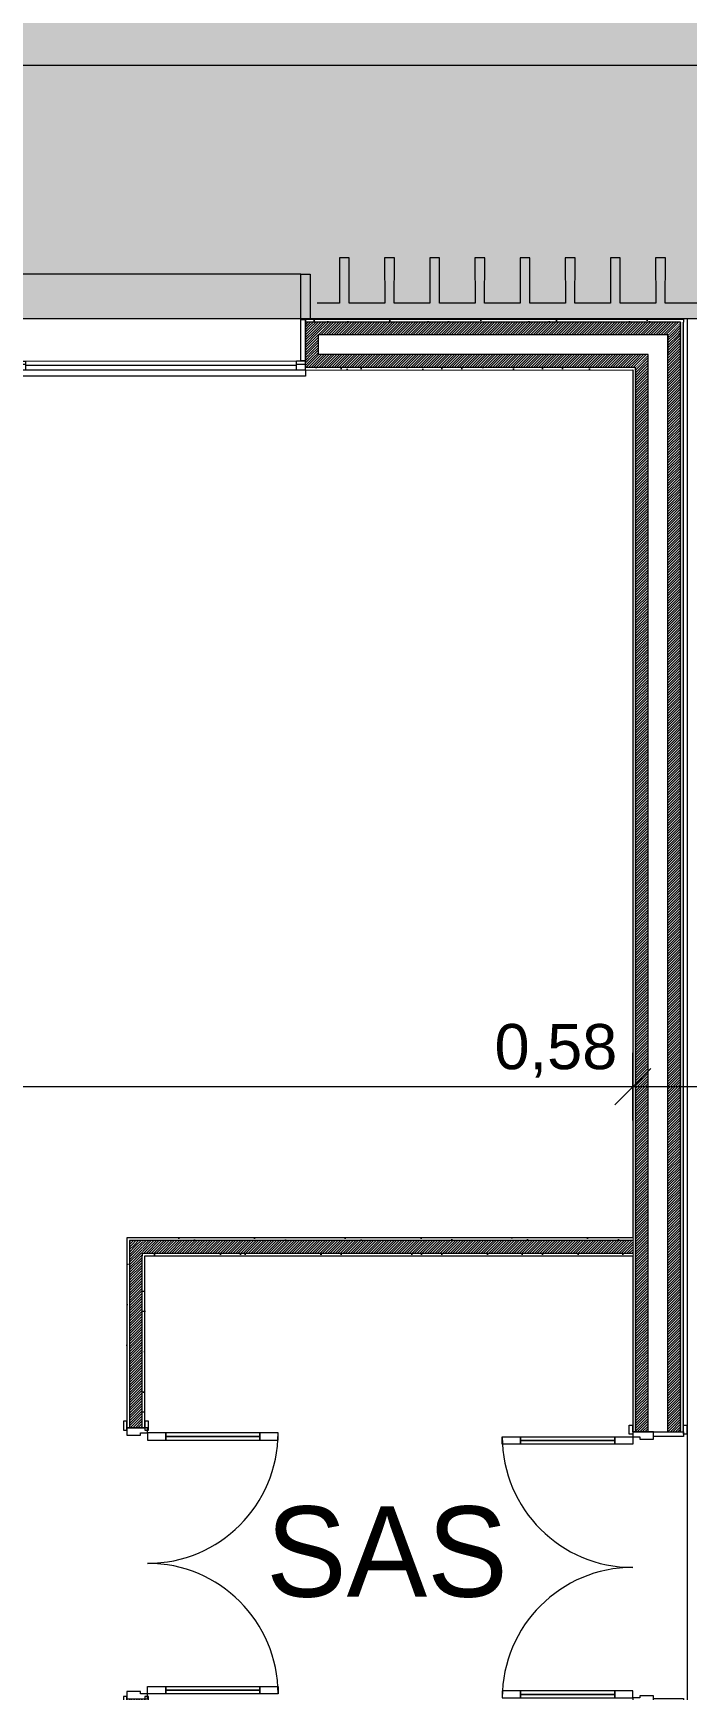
# Model space of a CAD drawing. Header units: millimetres. Extents: x 141848 to 1648660, y -821378 to -151356.
# Drawn here: x 434306 to 437925, y -180983 to -171817 of the extents above; entities that cross this region are included whole.
import ezdxf

# ---------------------------------------------------------------- set-up
doc = ezdxf.new("R2010")
doc.units = ezdxf.units.MM
doc.header["$MEASUREMENT"] = 0
doc.linetypes.add('Traits', pattern=[282.222223, 141.111112, -141.111112])
doc.linetypes.add('Wipeout_Contour', pattern=[1000, 0, -1000])
for name, color, linetype in [('Cotations - 1_100', 7, 'Continuous'), ('Fenêtres ARCHICAD', 7, 'Continuous'), ('Hachure', 7, 'Continuous'), ('Nouveau_0', 7, 'Continuous'), ('Portes ARCHICAD', 7, 'Continuous'), ('Sols_ Dalles', 7, 'Continuous'), ('Structure - Murs extérieurs', 7, 'Continuous')]:
    doc.layers.add(name, color=color, linetype=linetype)
doc.styles.add('STYLE_GENERE_1', font='')
doc.styles.add('STYLE_GENERE_2', font='')
doc.styles.get('STYLE_GENERE_1').set_extended_font_data('Agency FB')
doc.styles.get('STYLE_GENERE_2').set_extended_font_data('Arial')
doc.dimstyles.new('STYLE_GENERE__1', dxfattribs={"dimtxt": 250, "dimasz": 190, "dimexe": 1.25, "dimexo": 0.625, "dimgap": 0, "dimtad": 1, "dimlfac": 0.001, "dimtxsty": 'STYLE_GENERE_2', "dimblk": 'ARROWHEAD_6', "dimblk1": 'ARROWHEAD_6', "dimblk2": 'ARROWHEAD_6', "dimcen": 2.5, "dimse1": 1, "dimse2": 1, "dimclrd": 7, "dimclre": 7, "dimclrt": 7, "dimazin": 3, "dimtfac": 1, "dimtmove": 0, "dimatfit": 3})
pattern_1 = [(45, (0, 175), (-55.684659, 55.684659), [0, -52.5, 0, -78.75]), (110, (175, 175), (74.000794, 26.934086), [0, -38.5, 0, -66.5])]
pattern_2 = [(45, (0, 0), (-7.07106781, 7.07106781), [])]

# ---------------------------------------------------------------- blocks, each defined once
blk = doc.blocks.new('Dalle_30_2', base_point=(380203, -171995.6))
at = {"layer": 'Sols_ Dalles', "linetype": 'Continuous', "lineweight": 0, "true_color": 0x2e271c}
blk.add_hatch(color=250, dxfattribs=at).paths.add_polyline_path([(380203, -171995.6), (380203, -230015.6), (380203, -260810.6), (415474.6, -260810.6), (415474.6, -260795.6), (415474.6, -258650), (415474.6, -258010.6), (415474.6, -222495.6), (405655.1, -222495.6), (405655.1, -218295.6), (415454.1, -218295.6), (415454.1, -204495.6), (412055.1, -204495.6), (412055.1, -201780.6), (412055.1, -189810.6), (436505.1, -189810.6), (436505.1, -253395.6), (436505.1, -253415.6), (437905.1, -253415.6), (437905.1, -253395.6), (437905.1, -188410.6), (410655.1, -188410.6), (410655.1, -200380.6), (410655.1, -205895.6), (414054.1, -205895.6), (414054.1, -216895.6), (404255.1, -216895.6), (404255.1, -223895.6), (414054.1, -223895.6), (414054.1, -258650), (414054.1, -259410.6), (382689.7, -259410.6), (381560.2, -259410.6), (381560.2, -231415.6), (381560.2, -173395.6), (462925.6, -173395.6), (462925.6, -253415.6), (464325.6, -253415.6), (464325.6, -171995.6)])
at = {"layer": 'Sols_ Dalles', "color": 250, "linetype": 'Continuous', "lineweight": 5, "true_color": 0x1f1f1f, "flags": 128}
for points in [[(381560.2, -259410.6), (381560.2, -231415.6), (381560.2, -173395.6), (462925.6, -173395.6), (462925.6, -253415.6)], [(464325.6, -253415.6), (464325.6, -171995.6), (380203, -171995.6), (380203, -230015.6), (380203, -260810.6)]]:
    blk.add_lwpolyline(points, dxfattribs=at)
blk = doc.blocks.new('Dalle_31_2', base_point=(360548, -295062.6))
at = {"linetype": 'Continuous', "lineweight": 0, "true_color": 0x6f6f6f}
h = blk.add_hatch(color=8, dxfattribs=at)
h.paths.add_polyline_path([(360548, -295062.6), (487920.3, -293826.9), (487920.3, -270902.7), (487462.6, -270902.7), (472885.8, -271040.8), (472885.8, -271062.3, 0.001346), (472885.8, -271073), (472896.7, -273095.2, -0.414214), (470907.5, -275106), (462184.1, -275106, -0.005189), (462131, -275116.1), (454147.5, -275196.2), (438770.5, -275253.2, -0.386553), (436572.6, -273475.4, -0.025189), (436562.2, -273329.3), (436569.5, -267730.3, -0.098562), (436800.2, -266943.7), (436817.2, -266951.5, -0.258849), (438655, -265605.8), (438652.7, -265587.3), (439337.1, -265587.3), (439337.1, -265687.3), (439337.1, -270687.3), (469237.1, -270687.3), (469237.1, -265687.3), (470907.5, -265687.3), (472605.1, -265687.3), (472605.1, -163737.6), (371862.6, -163737.6), (371862.6, -271040.6), (371883, -271040.6), (371883.2, -272000.5), (371882.7, -272000.5, -0.409427), (367883.2, -275935), (360548, -275935)])
h.paths.add_polyline_path([(377135.1, -260640), (373845.1, -260640), (373845.1, -248365), (373845.1, -243090), (373845.1, -242190), (377135.1, -242190)], flags=0)
h.paths.add_polyline_path([(380203, -193810.6), (380203, -171995.6), (431505.8, -171995.6), (464309.6, -171995.6), (464309.6, -262265.6), (464309.6, -262365.6), (438593.7, -262350.6), (437925.6, -262350.6), (436549.6, -262350.6), (436549.6, -189810.6), (412055.1, -189810.6), (412055.1, -201780.6), (412055.1, -204495.6), (415454.1, -204495.6), (415454.1, -208495.6), (415454.1, -218295.6), (405655.1, -218295.6), (405655.1, -222495.6), (415474.6, -222495.6), (415474.6, -260810.6), (380203, -260810.6), (380203, -230015.6)], flags=0)
h.paths.add_polyline_path([(381436.6, -269433.9, -0.090319), (381558.3, -268727.6, -0.201449), (382612.2, -267592.7, -0.104211), (383417.5, -267415.1), (384017.5, -267409.4, -0.104045), (384824.9, -267571.2, -0.238255), (385983.8, -268953.3, -0.055189), (386036.4, -269390.3), (386038.4, -269611.4), (386050.6, -270890.3), (385792.1, -271892.8, -0.267949), (384069.6, -272909.1), (383469.6, -272914.8, -0.193717), (382078.8, -272370.2, -0.070569), (381728.2, -271931.3, -0.131652), (381450.8, -270933.8)], flags=0)
h.paths.add_polyline_path([(392016.5, -273452.1), (392030, -267377.8, -0.380557), (394016.5, -265609.8), (394094.2, -265609.8), (394094.2, -270609.8), (409094.2, -270609.8), (409094.2, -265609.8), (414055.7, -265609.8, -0.414214), (415555.7, -267109.8), (415555.7, -273660.7, -0.345502), (413836.8, -275433.4), (394027.3, -275599, -0.415791), (392016.5, -273599)], flags=0)
h.paths.add_polyline_path([(424209.6, -271504.1, -0.134474), (423930.5, -270484.9), (423930.5, -268984.9, -0.414214), (425930.5, -266984.9), (426530.5, -266984.9, -0.414214), (428530.5, -268984.9), (428530.5, -270484.9, -0.12882), (428273.5, -271465.6, -0.270936), (426530.5, -272484.9), (425930.5, -272484.9, -0.26498)], flags=0)
at = {"color": 9, "linetype": 'Continuous', "lineweight": 5, "flags": 128}
blk.add_lwpolyline([(380203, -193810.6), (380203, -230015.6), (380203, -260810.6), (415474.6, -260810.6), (415474.6, -222495.6), (405655.1, -222495.6), (405655.1, -218295.6), (415454.1, -218295.6), (415454.1, -208495.6), (415454.1, -204495.6), (412055.1, -204495.6), (412055.1, -201780.6), (412055.1, -189810.6), (436549.6, -189810.6), (436549.6, -262350.6), (437925.6, -262350.6), (438593.7, -262350.6), (464309.6, -262365.6), (464309.6, -262265.6), (464309.6, -171995.6), (431505.8, -171995.6), (380203, -171995.6)], close=True, dxfattribs=at)
blk = doc.blocks.new('Fenêtre 25')
at = {"layer": 'Fenêtres ARCHICAD', "color": 7, "linetype": 'Continuous', "lineweight": 5}
for p, q in [((-800, 0), (-800, 33.3)), ((-800, 33.3), (800, 33.3)), ((-800, 0), (-800, -15)), ((-800, 0), (-800, -15)), ((800, 33.3), (800, 0)), ((800, 0), (800, -15)), ((800, 0), (800, -15)), ((-800, -15), (-800, -50)), ((-800, -15), (-800, -50)), ((-800, -30), (800, -30)), ((-800, -280), (-800, -50)), ((-800, -50), (-775, -50)), ((-800, -50), (-800, -85)), ((-800, -50), (-800, -85)), ((-800, -85), (-800, -195)), ((-800, -85), (-800, -195)), ((-800, -85), (-800, -195)), ((-800, -85), (-800, -195)), ((-775, -50), (-775, -280)), ((775, -280), (775, -50)), ((775, -50), (800, -50)), ((800, -15), (800, -50)), ((800, -15), (800, -50)), ((800, -50), (800, -280)), ((800, -50), (800, -85)), ((800, -50), (800, -85)), ((800, -85), (800, -195)), ((800, -85), (800, -195)), ((800, -85), (800, -195)), ((800, -85), (800, -195)), ((-800, -195), (-800, -265)), ((-800, -195), (-800, -265)), ((-800, -195), (-800, -265)), ((-800, -195), (-800, -265)), ((-800, -265), (-800, -280)), ((-800, -265), (-800, -280)), ((800, -195), (800, -265)), ((800, -195), (800, -265)), ((800, -195), (800, -265)), ((800, -195), (800, -265)), ((800, -265), (800, -280)), ((800, -265), (800, -280)), ((-825, -530), (-825, -280)), ((-825, -280), (-775, -280)), ((-825, -280), (-800, -280)), ((-825, -280), (-800, -280)), ((-775, -280), (-800, -280)), ((-775, -280), (-775, -530)), ((800, -280), (775, -280)), ((775, -280), (825, -280)), ((775, -530), (775, -280)), ((800, -280), (825, -280)), ((800, -280), (825, -280)), ((825, -280), (825, -530)), ((-775, -530), (-825, -530)), ((-775, -530), (775, -530)), ((825, -530), (775, -530))]:
    blk.add_line(p, q, dxfattribs=at)
at = {"layer": 'Fenêtres ARCHICAD', "color": 7, "linetype": 'Traits', "lineweight": 5}
blk.add_line((-800, 0), (800, 0), dxfattribs=at)
at = {"color": 254, "linetype": 'Wipeout_Contour', "lineweight": 0, "ltscale": 3003.33026}
blk.add_wipeout([(-750, 0), (-750, -50), (750, -50), (750, 0)], dxfattribs=at).dxf.layer = 'Fenêtres ARCHICAD'
at = {"layer": 'Fenêtres ARCHICAD', "color": 7, "linetype": 'Continuous', "lineweight": 5}
for p, q in [((-800, 0), (-750, 0)), ((-750, 0), (-750, -50)), ((-750, 0), (750, 0)), ((750, -50), (750, 0)), ((750, 0), (800, 0)), ((-750, -50), (-800, -50)), ((-750, -25), (750, -25)), ((750, -50), (-750, -50)), ((800, -50), (750, -50))]:
    blk.add_line(p, q, dxfattribs=at)
blk = doc.blocks.new('Mur_175_2', base_point=(381560.2, -173410.6))
at = {"color": 254, "linetype": 'Wipeout_Contour', "lineweight": 0, "ltscale": 1412956.911876844}
blk.add_wipeout([(437905.1, -173415.1), (437905.1, -173400.2), (437890.1, -173415.1)], dxfattribs=at)
at = {"color": 254, "linetype": 'Wipeout_Contour', "lineweight": 0, "ltscale": 1412510.88839635}
blk.add_wipeout([(437640.1, -173665.2), (437625.1, -173680.2), (437640.1, -173680.2)], dxfattribs=at)
at = {"linetype": 'Continuous', "lineweight": 5, "true_color": 0x5f5f5f}
h = blk.add_hatch(dxfattribs=at)
h.set_pattern_fill('Enduit_0002', color=251, style=0, pattern_type=2)
h.set_pattern_definition(pattern_1)
h.paths.add_polyline_path([(437905.1, -173415.1), (437905.1, -173400.2), (437890.1, -173415.1)])
h = blk.add_hatch(dxfattribs=at)
h.set_pattern_fill('Enduit_0002', color=251, style=0, pattern_type=2)
h.set_pattern_definition(pattern_1)
h.paths.add_polyline_path([(437640.1, -173665.2), (437625.1, -173680.2), (437640.1, -173680.2)])
at = {"color": 254, "linetype": 'Wipeout_Contour', "lineweight": 0, "ltscale": 1412921.025828174}
blk.add_wipeout([(437890.1, -173485.2), (437890.1, -173415.2), (437820.1, -173485.2)], dxfattribs=at)
at = {"linetype": 'Continuous', "lineweight": 5, "true_color": 0x5f5f5f}
h = blk.add_hatch(dxfattribs=at)
h.set_pattern_fill('Briques_terre_cuite__int_94', color=251, style=0, pattern_type=2)
h.set_pattern_definition(pattern_2)
h.paths.add_polyline_path([(437890.1, -173485.2), (437890.1, -173415.2), (437820.1, -173485.2)])
at = {"color": 254, "linetype": 'Wipeout_Contour', "lineweight": 0, "ltscale": 1412938.068980342}
blk.add_wipeout([(437890.1, -173415.1), (437905.1, -173400.2), (437890.1, -173400.2)], dxfattribs=at)
at = {"color": 254, "linetype": 'Wipeout_Contour', "lineweight": 0, "ltscale": 1412795.474298398}
blk.add_wipeout([(437820.1, -173595.2), (437820.1, -173485.2), (437710.1, -173595.2)], dxfattribs=at)
at = {"linetype": 'Continuous', "lineweight": 5, "true_color": 0x5f5f5f}
h = blk.add_hatch(dxfattribs=at)
h.set_pattern_fill('Enduit_0002', color=251, style=0, pattern_type=2)
h.set_pattern_definition(pattern_1)
h.paths.add_polyline_path([(437890.1, -173415.1), (437905.1, -173400.2), (437890.1, -173400.2)])
at = {"color": 254, "linetype": 'Wipeout_Contour', "lineweight": 0, "ltscale": 1412618.074139072}
blk.add_wipeout([(437710.1, -173665.2), (437710.1, -173595.2), (437640.1, -173665.2)], dxfattribs=at)
at = {"linetype": 'Continuous', "lineweight": 5, "true_color": 0x5f5f5f}
h = blk.add_hatch(dxfattribs=at)
h.set_pattern_fill('Briques_terre_cuite__int_94', color=251, style=0, pattern_type=2)
h.set_pattern_definition(pattern_2)
h.paths.add_polyline_path([(437710.1, -173665.2), (437710.1, -173595.2), (437640.1, -173665.2)])
at = {"color": 254, "linetype": 'Wipeout_Contour', "lineweight": 0, "ltscale": 2351020.570375088}
blk.add_wipeout([(437890.1, -173400.2), (435813.7, -173400.6), (435813.7, -173415.6), (437890.1, -173415.2), (437890.1, -173415.1)], dxfattribs=at)
at = {"linetype": 'Continuous', "lineweight": 5, "true_color": 0x5f5f5f}
h = blk.add_hatch(dxfattribs=at)
h.set_pattern_fill('Enduit_0002', color=251, style=0, pattern_type=2)
h.set_pattern_definition(pattern_1)
h.paths.add_polyline_path([(437890.1, -173400.2), (435813.7, -173400.6), (435813.7, -173415.6), (437890.1, -173415.2), (437890.1, -173415.1)])
at = {"color": 254, "linetype": 'Wipeout_Contour', "lineweight": 0, "ltscale": 1412491.974981499}
blk.add_wipeout([(437625.1, -173680.2), (437640.1, -173665.2), (437625.1, -173665.2)], dxfattribs=at)
at = {"linetype": 'Continuous', "lineweight": 5, "true_color": 0x5f5f5f}
h = blk.add_hatch(dxfattribs=at)
h.set_pattern_fill('Enduit_0002', color=251, style=0, pattern_type=2)
h.set_pattern_definition(pattern_1)
h.paths.add_polyline_path([(437625.1, -173680.2), (437640.1, -173665.2), (437625.1, -173665.2)])
at = {"color": 254, "linetype": 'Wipeout_Contour', "lineweight": 0, "ltscale": 1412830.778666597}
blk.add_wipeout([(437820.1, -173485.2), (437890.1, -173415.2), (437820.1, -173415.2)], dxfattribs=at)
at = {"linetype": 'Continuous', "lineweight": 5, "true_color": 0x5f5f5f}
h = blk.add_hatch(dxfattribs=at)
h.set_pattern_fill('Briques_terre_cuite__int_94', color=251, style=0, pattern_type=2)
h.set_pattern_definition(pattern_2)
h.paths.add_polyline_path([(437820.1, -173485.2), (437890.1, -173415.2), (437820.1, -173415.2)])
at = {"color": 7, "linetype": 'Continuous', "lineweight": 5}
blk.add_line((437890.1, -173485.2), (437890.1, -173415.2), dxfattribs=at)
at = {"color": 7, "linetype": 'Continuous', "lineweight": 5, "flags": 128}
blk.add_lwpolyline([(437905.1, -173400.2), (437905.1, -173415.2)], dxfattribs=at)
at = {"color": 254, "linetype": 'Wipeout_Contour', "lineweight": 0, "ltscale": 1879941.33867041}
blk.add_wipeout([(435813.7, -173665.6), (435813.7, -173680.6), (437625.1, -173680.2), (437625.1, -173665.2)], dxfattribs=at)
at = {"linetype": 'Continuous', "lineweight": 5, "true_color": 0x5f5f5f}
h = blk.add_hatch(dxfattribs=at)
h.set_pattern_fill('Enduit_0002', color=251, style=0, pattern_type=2)
h.set_pattern_definition(pattern_1)
h.paths.add_polyline_path([(435813.7, -173665.6), (435813.7, -173680.6), (437625.1, -173680.2), (437625.1, -173665.2)])
at = {"color": 254, "linetype": 'Wipeout_Contour', "lineweight": 0, "ltscale": 2350978.861423094}
blk.add_wipeout([(435813.7, -173415.6), (435883.7, -173485.6), (437820.1, -173485.2), (437820.1, -173485.2), (437820.1, -173415.2)], dxfattribs=at)
at = {"linetype": 'Continuous', "lineweight": 5, "true_color": 0x5f5f5f}
h = blk.add_hatch(dxfattribs=at)
h.set_pattern_fill('Briques_terre_cuite__int_94', color=251, style=0, pattern_type=2)
h.set_pattern_definition(pattern_2)
h.paths.add_polyline_path([(435813.7, -173415.6), (435883.7, -173485.6), (437820.1, -173485.2), (437820.1, -173485.2), (437820.1, -173415.2)])
at = {"color": 7, "linetype": 'Continuous', "lineweight": 5}
blk.add_line((437890.1, -173415.2), (437820.1, -173415.2), dxfattribs=at)
at = {"color": 254, "linetype": 'Wipeout_Contour', "lineweight": 0, "ltscale": 1412653.26781056}
blk.add_wipeout([(437710.1, -173595.2), (437820.1, -173485.2), (437710.1, -173485.2)], dxfattribs=at)
at = {"color": 7, "linetype": 'Continuous', "lineweight": 5}
blk.add_line((437820.1, -173595.2), (437820.1, -173485.2), dxfattribs=at)
at = {"color": 254, "linetype": 'Wipeout_Contour', "lineweight": 0, "ltscale": 2350910.602215952}
blk.add_wipeout([(437710.1, -173485.2), (435883.7, -173485.6), (435883.7, -173595.6), (437710.1, -173595.2), (437710.1, -173595.2)], dxfattribs=at)
at = {"color": 7, "linetype": 'Continuous', "lineweight": 5}
blk.add_line((437820.1, -173485.2), (437710.1, -173485.2), dxfattribs=at)
at = {"color": 254, "linetype": 'Wipeout_Contour', "lineweight": 0, "ltscale": 1412527.763765079}
blk.add_wipeout([(437640.1, -173665.2), (437710.1, -173595.2), (437640.1, -173595.2)], dxfattribs=at)
at = {"linetype": 'Continuous', "lineweight": 5, "true_color": 0x5f5f5f}
h = blk.add_hatch(dxfattribs=at)
h.set_pattern_fill('Briques_terre_cuite__int_94', color=251, style=0, pattern_type=2)
h.set_pattern_definition(pattern_2)
h.paths.add_polyline_path([(437640.1, -173665.2), (437710.1, -173595.2), (437640.1, -173595.2)])
at = {"color": 7, "linetype": 'Continuous', "lineweight": 5}
blk.add_line((437710.1, -173665.2), (437710.1, -173595.2), dxfattribs=at)
at = {"color": 254, "linetype": 'Wipeout_Contour', "lineweight": 0, "ltscale": 1879906.401075598}
blk.add_wipeout([(437640.1, -173595.2), (435813.7, -173595.6), (435813.7, -173665.6), (437640.1, -173665.2)], dxfattribs=at)
at = {"linetype": 'Continuous', "lineweight": 5, "true_color": 0x5f5f5f}
h = blk.add_hatch(dxfattribs=at)
h.set_pattern_fill('Briques_terre_cuite__int_94', color=251, style=0, pattern_type=2)
h.set_pattern_definition(pattern_2)
h.paths.add_polyline_path([(437640.1, -173595.2), (435813.7, -173595.6), (435813.7, -173665.6), (437640.1, -173665.2)])
at = {"color": 7, "linetype": 'Continuous', "lineweight": 5}
for p, q in [((437710.1, -173595.2), (437640.1, -173595.2)), ((435813.7, -173665.6), (437640.1, -173665.2)), ((435813.7, -173680.6), (435813.7, -173665.6)), ((437640.1, -173680.2), (437640.1, -173665.2))]:
    blk.add_line(p, q, dxfattribs=at)
at = {"color": 7, "linetype": 'Continuous', "lineweight": 5, "flags": 128}
blk.add_lwpolyline([(435813.7, -173680.6), (437625.1, -173680.2)], dxfattribs=at)
at = {"color": 254, "linetype": 'Wipeout_Contour', "lineweight": 0, "ltscale": 1876483.404551873}
blk.add_wipeout([(435883.7, -173485.6), (435813.7, -173415.6), (435813.7, -173595.6), (435883.7, -173595.6)], dxfattribs=at)
at = {"linetype": 'Continuous', "lineweight": 5, "true_color": 0x5f5f5f}
h = blk.add_hatch(dxfattribs=at)
h.set_pattern_fill('Briques_terre_cuite__int_94', color=251, style=0, pattern_type=2)
h.set_pattern_definition(pattern_2)
h.paths.add_polyline_path([(435883.7, -173485.6), (435813.7, -173415.6), (435813.7, -173595.6), (435883.7, -173595.6)])
at = {"color": 7, "linetype": 'Continuous', "lineweight": 5}
for p, q in [((435838.7, -173400.6), (435813.7, -173400.6)), ((435813.7, -173415.6), (435813.7, -173400.6)), ((437820.1, -173415.2), (435813.7, -173415.6)), ((435813.7, -173485.6), (435813.7, -173415.6)), ((435813.7, -173485.6), (435813.7, -173415.6)), ((435813.7, -173595.6), (435813.7, -173485.6)), ((435813.7, -173595.6), (435813.7, -173485.6)), ((437710.1, -173485.2), (435883.7, -173485.6)), ((435883.7, -173485.6), (435883.7, -173595.6)), ((435813.7, -173630.6), (435813.7, -173595.6)), ((437640.1, -173595.2), (435883.7, -173595.6)), ((435813.7, -173665.6), (435813.7, -173630.6))]:
    blk.add_line(p, q, dxfattribs=at)
at = {"color": 7, "linetype": 'Continuous', "lineweight": 5, "flags": 128}
blk.add_lwpolyline([(437905.1, -173400.2), (435813.7, -173400.6)], dxfattribs=at)
at = {"layer": 'Fenêtres ARCHICAD', "color": 7, "linetype": 'Continuous', "lineweight": 5, "zscale": 1000, "rotation": 180.0105654490005}
blk.add_blockref('Fenêtre 25', (435013.7, -173680.7), dxfattribs=at)
blk = doc.blocks.new('Porte double 25_4')
at = {"layer": 'Portes ARCHICAD', "color": 7, "linetype": 'Continuous', "lineweight": 5}
for p, q in [((-722, 722), (-722, 622)), ((-682, 722), (-722, 722)), ((-682, 622), (-682, 722)), ((682, 622), (682, 722)), ((682, 722), (722, 722)), ((722, 722), (722, 622)), ((-722, 622), (-682, 622)), ((-702, 622), (-702, 100)), ((722, 622), (682, 622)), ((702, 622), (702, 100)), ((-682, 100), (-722, 100)), ((-722, 100), (-722, 0)), ((-682, 0), (-682, 100)), ((682, 0), (682, 100)), ((682, 100), (722, 100)), ((722, 100), (722, 0)), ((-787, 0), (-787, 19)), ((-787, 19), (-737, 19)), ((-737, 0), (-787, 0)), ((-750, 0), (-787, 0)), ((-750, 0), (-787, 0)), ((-722, 0), (-750, 0)), ((-750, 0), (-750, -115)), ((-750, 0), (-750, -15)), ((-750, 0), (-750, -15)), ((-737, 19), (-737, 0)), ((-722, -40), (-722, 0)), ((-722, 0), (-682, 0)), ((722, 0), (682, 0)), ((750, 0), (722, 0)), ((722, 0), (722, -40)), ((737, 19), (787, 19)), ((737, 0), (737, 19)), ((787, 0), (737, 0)), ((750, -115), (750, 0)), ((750, 0), (750, -15)), ((750, 0), (750, -15)), ((750, 0), (787, 0)), ((750, 0), (787, 0)), ((787, 19), (787, 0)), ((-750, -15), (-750, -85)), ((-750, -15), (-750, -85)), ((-750, -85), (-750, -115)), ((-750, -85), (-750, -115)), ((-710, -40), (-722, -40)), ((-710, -115), (-710, -40)), ((722, -40), (710, -40)), ((710, -40), (710, -115)), ((750, -15), (750, -85)), ((750, -15), (750, -85)), ((750, -85), (750, -115)), ((750, -85), (750, -115)), ((-750, -280), (-750, -115)), ((-750, -115), (-725, -115)), ((-750, -115), (-710, -115)), ((-750, -115), (-750, -195)), ((-750, -115), (-750, -195)), ((-725, -115), (-725, -280)), ((710, -115), (750, -115)), ((725, -280), (725, -115)), ((725, -115), (750, -115)), ((750, -115), (750, -280)), ((750, -115), (750, -195)), ((750, -115), (750, -195)), ((-750, -195), (-750, -265)), ((-750, -195), (-750, -265)), ((-750, -265), (-750, -280)), ((-750, -265), (-750, -280)), ((750, -195), (750, -265)), ((750, -195), (750, -265)), ((750, -265), (750, -280)), ((750, -265), (750, -280)), ((-787, -299), (-787, -280)), ((-787, -280), (-737, -280)), ((-750, -280), (-787, -280)), ((-750, -280), (-787, -280)), ((-737, -299), (-787, -299)), ((-725, -280), (-750, -280)), ((-737, -280), (-737, -299)), ((750, -280), (725, -280)), ((737, -280), (787, -280)), ((737, -299), (737, -280)), ((787, -299), (737, -299)), ((750, -280), (787, -280)), ((750, -280), (787, -280)), ((787, -280), (787, -299))]:
    blk.add_line(p, q, dxfattribs=at)
at = {"layer": 'Portes ARCHICAD', "color": 7, "linetype": 'Continuous', "lineweight": 5, "flags": 128}
for points in [[(-722, 622), (-722, 100), (-702, 100), (-702, 622)], [(-702, 622), (-702, 100), (-682, 100), (-682, 622)], [(702, 622), (702, 100), (682, 100), (682, 622)], [(722, 622), (722, 100), (702, 100), (702, 622)]]:
    blk.add_lwpolyline(points, close=True, dxfattribs=at)
at = {"layer": 'Portes ARCHICAD', "color": 7, "linetype": 'Continuous', "lineweight": 5}
for centre, start, end in [((-722, 0), 0, 90), ((722, 0), 90, 180)]:
    blk.add_arc(centre, 722, start, end, dxfattribs=at)
blk = doc.blocks.new('Mur_188_2', base_point=(437905.1, -188410.6))
at = {"color": 254, "linetype": 'Wipeout_Contour', "lineweight": 0, "ltscale": 2359510.549823656}
blk.add_wipeout([(437890.1, -173415.1), (437890.1, -173415.2), (437890.1, -179556.1), (437905.1, -179556.1), (437905.1, -173415.1)], dxfattribs=at)
at = {"color": 254, "linetype": 'Wipeout_Contour', "lineweight": 0, "ltscale": 1887744.30044621}
blk.add_wipeout([(437625.1, -173680.2), (437625.1, -179556.1), (437640.1, -179556.1), (437640.1, -173680.2)], dxfattribs=at)
at = {"linetype": 'Continuous', "lineweight": 5, "true_color": 0x5f5f5f}
h = blk.add_hatch(dxfattribs=at)
h.set_pattern_fill('Enduit_0002', color=251, style=0, pattern_type=2)
h.set_pattern_definition(pattern_1)
h.paths.add_polyline_path([(437890.1, -173415.1), (437890.1, -173415.2), (437890.1, -179556.1), (437905.1, -179556.1), (437905.1, -173415.1)])
h = blk.add_hatch(dxfattribs=at)
h.set_pattern_fill('Briques_terre_cuite__int_94', color=251, style=0, pattern_type=2)
h.set_pattern_definition(pattern_2)
h.paths.add_polyline_path([(437820.1, -173485.2), (437820.1, -179556.1), (437890.1, -179556.1), (437890.1, -173485.2), (437820.1, -173485.2)])
h = blk.add_hatch(dxfattribs=at)
h.set_pattern_fill('Enduit_0002', color=251, style=0, pattern_type=2)
h.set_pattern_definition(pattern_1)
h.paths.add_polyline_path([(437625.1, -173680.2), (437625.1, -179556.1), (437640.1, -179556.1), (437640.1, -173680.2)])
at = {"color": 7, "linetype": 'Continuous', "lineweight": 5}
for p, q in [((437890.1, -173485.2), (437890.1, -173415.2)), ((437890.1, -179556.1), (437890.1, -173485.2)), ((437890.1, -179556.1), (437905.1, -179556.1)), ((437905.1, -179556.1), (437905.1, -179519.1))]:
    blk.add_line(p, q, dxfattribs=at)
at = {"color": 7, "linetype": 'Continuous', "lineweight": 5, "flags": 128}
blk.add_lwpolyline([(437905.1, -179556.1), (437905.1, -173415.2)], dxfattribs=at)
at = {"color": 254, "linetype": 'Wipeout_Contour', "lineweight": 0, "ltscale": 2359050.641683619}
blk.add_wipeout([(437710.1, -173595.2), (437710.1, -173595.2), (437710.1, -179556.1), (437820.1, -179556.1), (437820.1, -173595.2)], dxfattribs=at)
at = {"color": 7, "linetype": 'Continuous', "lineweight": 5}
for p, q in [((437820.1, -173595.2), (437820.1, -173485.2)), ((437820.1, -179556.1), (437820.1, -173595.2)), ((437820.1, -179556.1), (437890.1, -179556.1))]:
    blk.add_line(p, q, dxfattribs=at)
at = {"color": 254, "linetype": 'Wipeout_Contour', "lineweight": 0, "ltscale": 1887890.876377169}
blk.add_wipeout([(437640.1, -173665.2), (437640.1, -179556.1), (437710.1, -179556.1), (437710.1, -173665.2)], dxfattribs=at)
at = {"linetype": 'Continuous', "lineweight": 5, "true_color": 0x5f5f5f}
h = blk.add_hatch(dxfattribs=at)
h.set_pattern_fill('Briques_terre_cuite__int_94', color=251, style=0, pattern_type=2)
h.set_pattern_definition(pattern_2)
h.paths.add_polyline_path([(437640.1, -173665.2), (437640.1, -179556.1), (437710.1, -179556.1), (437710.1, -173665.2)])
at = {"color": 7, "linetype": 'Continuous', "lineweight": 5}
for p, q in [((437710.1, -173665.2), (437710.1, -173595.2)), ((437640.1, -173680.2), (437640.1, -173665.2)), ((437640.1, -173680.2), (437640.1, -179556.1)), ((437710.1, -179556.1), (437710.1, -173665.2)), ((437625.1, -179556.1), (437625.1, -179519.1)), ((437625.1, -179556.1), (437640.1, -179556.1)), ((437640.1, -179556.1), (437710.1, -179556.1)), ((437710.1, -179556.1), (437740.1, -179556.1)), ((437740.1, -179556.1), (437820.1, -179556.1))]:
    blk.add_line(p, q, dxfattribs=at)
at = {"color": 7, "linetype": 'Continuous', "lineweight": 5, "flags": 128}
blk.add_lwpolyline([(437625.1, -173680.2), (437625.1, -179556.1)], dxfattribs=at)
at = {"layer": 'Portes ARCHICAD', "color": 7, "linetype": 'Continuous', "lineweight": 5, "zscale": 1000, "rotation": 90}
blk.add_blockref('Porte double 25_4', (437625.1, -180306.1), dxfattribs=at)
blk = doc.blocks.new('Mur_301_2', base_point=(437625.1, -178497.2))
at = {"color": 254, "linetype": 'Wipeout_Contour', "lineweight": 0, "ltscale": 1410116.915091385}
blk.add_wipeout([(434839.8, -178497.2), (434824.8, -178482.2), (434824.8, -178497.2)], dxfattribs=at).dxf.layer = 'Structure - Murs extérieurs'
at = {"color": 254, "linetype": 'Wipeout_Contour', "lineweight": 0, "ltscale": 1410449.654363712}
blk.add_wipeout([(434924.8, -178582.2), (434909.8, -178567.2), (434909.8, -178582.2)], dxfattribs=at).dxf.layer = 'Structure - Murs extérieurs'
at = {"layer": 'Structure - Murs extérieurs', "linetype": 'Continuous', "lineweight": 5, "true_color": 0x5f5f5f}
h = blk.add_hatch(dxfattribs=at)
h.set_pattern_fill('Enduit_0002', color=251, style=0, pattern_type=2)
h.set_pattern_definition(pattern_1)
h.paths.add_polyline_path([(434839.8, -178497.2), (434824.8, -178482.2), (434824.8, -178497.2)])
h = blk.add_hatch(dxfattribs=at)
h.set_pattern_fill('Enduit_0002', color=251, style=0, pattern_type=2)
h.set_pattern_definition(pattern_1)
h.paths.add_polyline_path([(434924.8, -178582.2), (434909.8, -178567.2), (434909.8, -178582.2)])
at = {"color": 254, "linetype": 'Wipeout_Contour', "lineweight": 0, "ltscale": 1410268.290172345}
blk.add_wipeout([(434909.8, -178567.2), (434839.8, -178497.2), (434839.8, -178567.2)], dxfattribs=at).dxf.layer = 'Structure - Murs extérieurs'
at = {"layer": 'Structure - Murs extérieurs', "linetype": 'Continuous', "lineweight": 5, "true_color": 0x5f5f5f}
h = blk.add_hatch(dxfattribs=at)
h.set_pattern_fill('Briques_terre_cuite__int_94', color=251, style=0, pattern_type=2)
h.set_pattern_definition(pattern_2)
h.paths.add_polyline_path([(434909.8, -178567.2), (434839.8, -178497.2), (434839.8, -178567.2)])
at = {"color": 254, "linetype": 'Wipeout_Contour', "lineweight": 0, "ltscale": 1885343.877842236}
blk.add_wipeout([(434839.8, -178497.2), (437625.1, -178497.2), (437625.1, -178482.2), (434839.8, -178482.2)], dxfattribs=at).dxf.layer = 'Structure - Murs extérieurs'
at = {"color": 254, "linetype": 'Wipeout_Contour', "lineweight": 0, "ltscale": 1885629.917416768}
blk.add_wipeout([(434924.8, -178582.2), (437625.1, -178582.2), (437625.1, -178567.2), (434924.8, -178567.2)], dxfattribs=at).dxf.layer = 'Structure - Murs extérieurs'
at = {"layer": 'Structure - Murs extérieurs', "linetype": 'Continuous', "lineweight": 5, "true_color": 0x5f5f5f}
h = blk.add_hatch(dxfattribs=at)
h.set_pattern_fill('Enduit_0002', color=251, style=0, pattern_type=2)
h.set_pattern_definition(pattern_1)
h.paths.add_polyline_path([(434839.8, -178497.2), (437625.1, -178497.2), (437625.1, -178482.2), (434839.8, -178482.2)])
h = blk.add_hatch(dxfattribs=at)
h.set_pattern_fill('Enduit_0002', color=251, style=0, pattern_type=2)
h.set_pattern_definition(pattern_1)
h.paths.add_polyline_path([(434924.8, -178582.2), (437625.1, -178582.2), (437625.1, -178567.2), (434924.8, -178567.2)])
at = {"color": 254, "linetype": 'Wipeout_Contour', "lineweight": 0, "ltscale": 1410123.790709677}
blk.add_wipeout([(434839.8, -178482.2), (434824.8, -178482.2), (434839.8, -178497.2)], dxfattribs=at).dxf.layer = 'Structure - Murs extérieurs'
at = {"color": 254, "linetype": 'Wipeout_Contour', "lineweight": 0, "ltscale": 1410456.527998399}
blk.add_wipeout([(434924.8, -178567.2), (434909.8, -178567.2), (434924.8, -178582.2)], dxfattribs=at).dxf.layer = 'Structure - Murs extérieurs'
at = {"layer": 'Structure - Murs extérieurs', "linetype": 'Continuous', "lineweight": 5, "true_color": 0x5f5f5f}
h = blk.add_hatch(dxfattribs=at)
h.set_pattern_fill('Enduit_0002', color=251, style=0, pattern_type=2)
h.set_pattern_definition(pattern_1)
h.paths.add_polyline_path([(434839.8, -178482.2), (434824.8, -178482.2), (434839.8, -178497.2)])
h = blk.add_hatch(dxfattribs=at)
h.set_pattern_fill('Enduit_0002', color=251, style=0, pattern_type=2)
h.set_pattern_definition(pattern_1)
h.paths.add_polyline_path([(434924.8, -178567.2), (434909.8, -178567.2), (434924.8, -178582.2)])
at = {"color": 254, "linetype": 'Wipeout_Contour', "lineweight": 0, "ltscale": 1885537.777101399}
blk.add_wipeout([(434909.8, -178567.2), (437625.1, -178567.2), (437625.1, -178497.2), (434909.8, -178497.2)], dxfattribs=at).dxf.layer = 'Structure - Murs extérieurs'
at = {"layer": 'Structure - Murs extérieurs', "linetype": 'Continuous', "lineweight": 5, "true_color": 0x5f5f5f}
h = blk.add_hatch(dxfattribs=at)
h.set_pattern_fill('Briques_terre_cuite__int_94', color=251, style=0, pattern_type=2)
h.set_pattern_definition(pattern_2)
h.paths.add_polyline_path([(434909.8, -178567.2), (437625.1, -178567.2), (437625.1, -178497.2), (434909.8, -178497.2)])
at = {"color": 254, "linetype": 'Wipeout_Contour', "lineweight": 0, "ltscale": 1410305.156233954}
blk.add_wipeout([(434909.8, -178497.2), (434839.8, -178497.2), (434909.8, -178567.2)], dxfattribs=at).dxf.layer = 'Structure - Murs extérieurs'
at = {"layer": 'Structure - Murs extérieurs', "linetype": 'Continuous', "lineweight": 5, "true_color": 0x5f5f5f}
h = blk.add_hatch(dxfattribs=at)
h.set_pattern_fill('Briques_terre_cuite__int_94', color=251, style=0, pattern_type=2)
h.set_pattern_definition(pattern_2)
h.paths.add_polyline_path([(434909.8, -178497.2), (434839.8, -178497.2), (434909.8, -178567.2)])
at = {"layer": 'Structure - Murs extérieurs', "color": 7, "linetype": 'Continuous', "lineweight": 5}
for p, q in [((434839.8, -178497.2), (434839.8, -178567.2)), ((434909.8, -178497.2), (434839.8, -178497.2)), ((437625.1, -178497.2), (434909.8, -178497.2)), ((434909.8, -178567.2), (434909.8, -178582.2)), ((434909.8, -178567.2), (437625.1, -178567.2))]:
    blk.add_line(p, q, dxfattribs=at)
at = {"layer": 'Structure - Murs extérieurs', "color": 7, "linetype": 'Continuous', "lineweight": 5, "flags": 128}
for points in [[(434824.8, -178482.2), (434824.8, -178497.2)], [(437625.1, -178482.2), (434824.8, -178482.2)], [(434924.8, -178582.2), (437625.1, -178582.2)]]:
    blk.add_lwpolyline(points, dxfattribs=at)
blk = doc.blocks.new('Porte double 25_6')
at = {"layer": 'Portes ARCHICAD', "color": 7, "linetype": 'Continuous', "lineweight": 5}
for p, q in [((-722, 722), (-722, 622)), ((-682, 722), (-722, 722)), ((-682, 622), (-682, 722)), ((682, 622), (682, 722)), ((682, 722), (722, 722)), ((722, 722), (722, 622)), ((-722, 622), (-682, 622)), ((-702, 622), (-702, 100)), ((722, 622), (682, 622)), ((702, 622), (702, 100)), ((-682, 100), (-722, 100)), ((-722, 100), (-722, 0)), ((-682, 0), (-682, 100)), ((682, 0), (682, 100)), ((682, 100), (722, 100)), ((722, 100), (722, 0)), ((-737, 4), (-787, 4)), ((-787, 4), (-787, -15)), ((-722, 0), (-750, 0)), ((-750, 0), (-750, -115)), ((-737, -15), (-737, 4)), ((-722, -40), (-722, 0)), ((-722, 0), (-682, 0)), ((722, 0), (682, 0)), ((750, 0), (722, 0)), ((722, 0), (722, -40)), ((787, 4), (737, 4)), ((737, 4), (737, -15)), ((750, -115), (750, 0)), ((787, -15), (787, 4)), ((-787, -15), (-737, -15)), ((-750, -15), (-787, -15)), ((-750, -15), (-787, -15)), ((-750, -30), (-750, -15)), ((-750, -30), (-750, -15)), ((-750, -100), (-750, -30)), ((-750, -100), (-750, -30)), ((-710, -40), (-722, -40)), ((-710, -115), (-710, -40)), ((722, -40), (710, -40)), ((710, -40), (710, -115)), ((737, -15), (787, -15)), ((750, -30), (750, -15)), ((750, -30), (750, -15)), ((750, -15), (787, -15)), ((750, -15), (787, -15)), ((750, -100), (750, -30)), ((750, -100), (750, -30)), ((-737, -115), (-787, -115)), ((-787, -115), (-787, -134)), ((-750, -115), (-787, -115)), ((-750, -115), (-787, -115)), ((-787, -134), (-737, -134)), ((-750, -115), (-750, -100)), ((-750, -115), (-750, -100)), ((-750, -115), (-710, -115)), ((-737, -134), (-737, -115)), ((710, -115), (750, -115)), ((787, -115), (737, -115)), ((737, -115), (737, -134)), ((737, -134), (787, -134)), ((750, -115), (750, -100)), ((750, -115), (750, -100)), ((750, -115), (787, -115)), ((750, -115), (787, -115)), ((787, -134), (787, -115))]:
    blk.add_line(p, q, dxfattribs=at)
at = {"layer": 'Portes ARCHICAD', "color": 7, "linetype": 'Continuous', "lineweight": 5, "flags": 128}
for points in [[(-722, 622), (-722, 100), (-702, 100), (-702, 622)], [(-702, 622), (-702, 100), (-682, 100), (-682, 622)], [(702, 622), (702, 100), (682, 100), (682, 622)], [(722, 622), (722, 100), (702, 100), (702, 622)]]:
    blk.add_lwpolyline(points, close=True, dxfattribs=at)
at = {"layer": 'Portes ARCHICAD', "color": 7, "linetype": 'Continuous', "lineweight": 5}
for centre, start, end in [((-722, 0), 0, 90), ((722, 0), 90, 180)]:
    blk.add_arc(centre, 722, start, end, dxfattribs=at)
blk = doc.blocks.new('Mur_302_2', base_point=(434839.8, -178497.2))
at = {"color": 254, "linetype": 'Wipeout_Contour', "lineweight": 0, "ltscale": 1880960.627120175}
blk.add_wipeout([(434839.8, -178497.2), (434824.8, -178497.2), (434824.8, -179533.2), (434839.8, -179533.2)], dxfattribs=at).dxf.layer = 'Structure - Murs extérieurs'
at = {"color": 254, "linetype": 'Wipeout_Contour', "lineweight": 0, "ltscale": 1881339.589698169}
blk.add_wipeout([(434909.8, -178582.2), (434909.8, -179533.2), (434924.8, -179533.2), (434924.8, -178582.2)], dxfattribs=at).dxf.layer = 'Structure - Murs extérieurs'
at = {"color": 254, "linetype": 'Wipeout_Contour', "lineweight": 0, "ltscale": 1884845.382243917}
blk.add_wipeout([(434824.8, -182068.9), (434839.8, -182068.9), (434839.8, -181033.2), (434824.8, -181033.2)], dxfattribs=at).dxf.layer = 'Structure - Murs extérieurs'
at = {"color": 254, "linetype": 'Wipeout_Contour', "lineweight": 0, "ltscale": 1885093.504009033}
blk.add_wipeout([(434909.8, -181983.9), (434924.8, -181983.9), (434924.8, -181033.2), (434909.8, -181033.2)], dxfattribs=at).dxf.layer = 'Structure - Murs extérieurs'
at = {"layer": 'Structure - Murs extérieurs', "linetype": 'Continuous', "lineweight": 5, "true_color": 0x5f5f5f}
h = blk.add_hatch(dxfattribs=at)
h.set_pattern_fill('Enduit_0002', color=251, style=0, pattern_type=2)
h.set_pattern_definition(pattern_1)
h.paths.add_polyline_path([(434839.8, -178497.2), (434824.8, -178497.2), (434824.8, -179533.2), (434839.8, -179533.2)])
h = blk.add_hatch(dxfattribs=at)
h.set_pattern_fill('Enduit_0002', color=251, style=0, pattern_type=2)
h.set_pattern_definition(pattern_1)
h.paths.add_polyline_path([(434909.8, -178582.2), (434909.8, -179533.2), (434924.8, -179533.2), (434924.8, -178582.2)])
h = blk.add_hatch(dxfattribs=at)
h.set_pattern_fill('Enduit_0002', color=251, style=0, pattern_type=2)
h.set_pattern_definition(pattern_1)
h.paths.add_polyline_path([(434824.8, -182068.9), (434839.8, -182068.9), (434839.8, -181033.2), (434824.8, -181033.2)])
h = blk.add_hatch(dxfattribs=at)
h.set_pattern_fill('Enduit_0002', color=251, style=0, pattern_type=2)
h.set_pattern_definition(pattern_1)
h.paths.add_polyline_path([(434909.8, -181983.9), (434924.8, -181983.9), (434924.8, -181033.2), (434909.8, -181033.2)])
at = {"color": 254, "linetype": 'Wipeout_Contour', "lineweight": 0, "ltscale": 1881170.9973972}
blk.add_wipeout([(434839.8, -178567.2), (434839.8, -179533.2), (434909.8, -179533.2), (434909.8, -178567.2)], dxfattribs=at).dxf.layer = 'Structure - Murs extérieurs'
at = {"color": 254, "linetype": 'Wipeout_Contour', "lineweight": 0, "ltscale": 1884948.201929631}
blk.add_wipeout([(434839.8, -181998.9), (434909.8, -181998.9), (434909.8, -181033.2), (434839.8, -181033.2)], dxfattribs=at).dxf.layer = 'Structure - Murs extérieurs'
at = {"layer": 'Structure - Murs extérieurs', "linetype": 'Continuous', "lineweight": 5, "true_color": 0x5f5f5f}
h = blk.add_hatch(dxfattribs=at)
h.set_pattern_fill('Briques_terre_cuite__int_94', color=251, style=0, pattern_type=2)
h.set_pattern_definition(pattern_2)
h.paths.add_polyline_path([(434839.8, -178567.2), (434839.8, -179533.2), (434909.8, -179533.2), (434909.8, -178567.2)])
h = blk.add_hatch(dxfattribs=at)
h.set_pattern_fill('Briques_terre_cuite__int_94', color=251, style=0, pattern_type=2)
h.set_pattern_definition(pattern_2)
h.paths.add_polyline_path([(434839.8, -181998.9), (434909.8, -181998.9), (434909.8, -181033.2), (434839.8, -181033.2)])
at = {"layer": 'Structure - Murs extérieurs', "color": 7, "linetype": 'Continuous', "lineweight": 5}
for p, q in [((434839.8, -178497.2), (434839.8, -178567.2)), ((434839.8, -178567.2), (434839.8, -179533.2)), ((434909.8, -178567.2), (434909.8, -178582.2)), ((434909.8, -179533.2), (434909.8, -178582.2)), ((434824.8, -179533.2), (434824.8, -179496.2)), ((434824.8, -179533.2), (434839.8, -179533.2)), ((434839.8, -179533.2), (434909.8, -179533.2)), ((434909.8, -179533.2), (434924.8, -179533.2)), ((434924.8, -179533.2), (434924.8, -179496.2)), ((434824.8, -181033.2), (434824.8, -181070.2)), ((434824.8, -181033.2), (434839.8, -181033.2)), ((434839.8, -181033.2), (434839.8, -181998.9)), ((434839.8, -181033.2), (434909.8, -181033.2)), ((434909.8, -181983.9), (434909.8, -181033.2)), ((434909.8, -181033.2), (434924.8, -181033.2)), ((434924.8, -181033.2), (434924.8, -181070.2)), ((434839.8, -181998.9), (434839.8, -182068.9)), ((434909.8, -181983.9), (434909.8, -181998.9))]:
    blk.add_line(p, q, dxfattribs=at)
at = {"layer": 'Structure - Murs extérieurs', "color": 7, "linetype": 'Continuous', "lineweight": 5, "flags": 128}
for points in [[(434824.8, -178497.2), (434824.8, -179533.2)], [(434924.8, -179533.2), (434924.8, -178582.2)], [(434824.8, -181033.2), (434824.8, -182068.9)], [(434924.8, -181983.9), (434924.8, -181033.2)]]:
    blk.add_lwpolyline(points, dxfattribs=at)
at = {"layer": 'Portes ARCHICAD', "color": 7, "linetype": 'Continuous', "lineweight": 5, "zscale": 1000, "rotation": 270}
blk.add_blockref('Porte double 25_6', (434939.8, -180283.2), dxfattribs=at)
blk = doc.blocks.new('Tôle profilée 25')
at = {"color": 7, "linetype": 'Continuous', "lineweight": 5}
for p, q in [((0, 2123.5), (0, 1926.5)), ((-250, 1927.5), (-250, 1900)), ((0, 1926.5), (-250, 1927.5)), ((-250, 1900), (-250, 1872.5)), ((-250, 1872.5), (0, 1873.5)), ((0, 1873.5), (0, 1676.5)), ((-250, 1677.5), (-250, 1650)), ((0, 1676.5), (-250, 1677.5)), ((-250, 1650), (-250, 1622.5)), ((-250, 1622.5), (0, 1623.5)), ((0, 1623.5), (0, 1426.5)), ((-250, 1427.5), (-250, 1400)), ((0, 1426.5), (-250, 1427.5)), ((-250, 1400), (-250, 1372.5)), ((-250, 1372.5), (0, 1373.5)), ((0, 1373.5), (0, 1176.5)), ((-250, 1177.5), (-250, 1150)), ((0, 1176.5), (-250, 1177.5)), ((-250, 1150), (-250, 1122.5)), ((-250, 1122.5), (0, 1123.5)), ((0, 1123.5), (0, 926.5)), ((-250, 927.5), (-250, 900)), ((0, 926.5), (-250, 927.5)), ((-250, 900), (-250, 872.5)), ((-250, 872.5), (0, 873.5)), ((0, 873.5), (0, 676.5)), ((-250, 677.5), (-250, 650)), ((0, 676.5), (-250, 677.5)), ((-250, 650), (-250, 622.5)), ((-250, 622.5), (0, 623.5)), ((0, 623.5), (0, 426.5)), ((-250, 427.5), (-250, 400)), ((0, 426.5), (-250, 427.5)), ((-250, 400), (-250, 372.5)), ((-250, 372.5), (0, 373.5)), ((0, 373.5), (0, 176.5)), ((-250, 177.5), (-250, 150)), ((0, 176.5), (-250, 177.5)), ((-250, 150), (-250, 122.5)), ((-250, 122.5), (0, 123.5)), ((0, 123.5), (0, 0))]:
    blk.add_line(p, q, dxfattribs=at)
blk = doc.blocks.new('*D985')
at = {"layer": 'Cotations - 1_100', "color": 7, "linetype": 'Continuous', "lineweight": 5}
for p, q in [((381840.2, -177833.1), (381840.2, -177458.1)), ((437625.1, -177833.1), (437625.1, -177458.1)), ((381940.2, -177545.6), (381740.2, -177745.6)), ((437725.1, -177545.6), (437525.1, -177745.6)), ((381840.2, -177645.6), (437625.1, -177645.6))]:
    blk.add_line(p, q, dxfattribs=at)
at = {"layer": 'Cotations - 1_100', "color": 7, "lineweight": 5, "char_height": 250, "attachment_point": 7, "style": 'STYLE_GENERE_2'}
for s, insert in [('\\A1;{\\pql;\\fArial|b0|i0|c0|p38;55,78}', (408972.6, -177595.6)), ('\\A1;{\\pql;\\fArial|b0|i0|c0|p38;0,58}', (436859.9, -177595.6))]:
    blk.add_mtext(s, dxfattribs=dict(at, insert=insert))
blk = doc.blocks.new('ARROWHEAD_6')
at = {"color": 0, "linetype": 'Continuous', "lineweight": 0}
for p, q in [((-0.5, -0.5), (0.5, 0.5)), ((0, 0), (-1, 0))]:
    blk.add_line(p, q, dxfattribs=at)
blk = doc.blocks.new('*D986')
at = {"layer": 'Cotations - 1_100', "color": 7, "linetype": 'Continuous', "lineweight": 5}
for p, q in [((437625.1, -177833.1), (437625.1, -177458.1)), ((438205.1, -177833.1), (438205.1, -177458.1)), ((437725.1, -177545.6), (437525.1, -177745.6)), ((438305.1, -177545.6), (438105.1, -177745.6)), ((437625.1, -177645.6), (438205.1, -177645.6))]:
    blk.add_line(p, q, dxfattribs=at)

msp = doc.modelspace()

# ---------------------------------------------------------------- block references
at = {"color": 9, "linetype": 'Continuous', "lineweight": 5}
msp.add_blockref('Dalle_31_2', (360547.961, -295062.571), dxfattribs=at)
at = {"layer": 'Sols_ Dalles', "color": 250, "linetype": 'Continuous', "lineweight": 5, "true_color": 0x1f1f1f}
msp.add_blockref('Dalle_30_2', (380202.952, -171995.57), dxfattribs=at)

# ---------------------------------------------------------------- next in the draw order: block references
at = {"color": 7, "lineweight": 5}
msp.add_blockref('Mur_175_2', (381560.201, -173410.574), dxfattribs=at)

# ---------------------------------------------------------------- next in the draw order: block references
at = {"color": 7, "linetype": 'Continuous', "lineweight": 5, "zscale": 1000, "rotation": 270}
msp.add_blockref('Tôle profilée 25', (435878.598, -173309.777), dxfattribs=at)
at = {"color": 7, "lineweight": 5}
msp.add_blockref('Mur_188_2', (437905.061, -188410.571), dxfattribs=at)

# ---------------------------------------------------------------- next in the draw order: block references
at = {"layer": 'Structure - Murs extérieurs', "color": 211, "lineweight": 5, "true_color": 0xfe55ff}
msp.add_blockref('Mur_301_2', (437625.061, -178497.234), dxfattribs=at)

# ---------------------------------------------------------------- next in the draw order: block references
msp.add_blockref('Mur_302_2', (434839.798, -178497.234), dxfattribs=at)

# ---------------------------------------------------------------- next in the draw order: dimensions: what is measured, and where the dimension line sits
at = {"layer": 'Cotations - 1_100', "color": 7, "linetype": 'Continuous', "lineweight": 5}
dim = msp.add_linear_dim(base=(438205.061, -177645.562), p1=(437625.061, -180905.403), p2=(438205.061, -213397.85), dimstyle='STYLE_GENERE__1', dxfattribs=at)
dim.commit()
dim.dimension.update_dxf_attribs({"geometry": '*D986', "text_midpoint": (437184.622, -177470.562), "dimtype": 160})

# ---------------------------------------------------------------- next in the draw order: linework, layer by layer
at = {"layer": 'Nouveau_0', "color": 7, "linetype": 'Continuous', "lineweight": 5}
msp.add_lwpolyline([(437925.553, -173395.57), (437925.553, -188395.57), (381575.553, -188395.57), (381575.553, -173395.57)], close=True, dxfattribs=at)

# ---------------------------------------------------------------- next in the draw order: texts
at = {"layer": 'Hachure', "color": 250, "linetype": 'Continuous', "lineweight": 5, "true_color": 0x1f1f1f, "insert": (436264.334, -180221.596), "char_height": 500, "attachment_point": 5, "style": 'STYLE_GENERE_1'}
msp.add_mtext('\\A1;{\\pqc;\\fAgency FB|b0|i0|c0|p34;SAS}', dxfattribs=at)

# ---------------------------------------------------------------- next in the draw order: dimensions: what is measured, and where the dimension line sits
at = {"layer": 'Cotations - 1_100', "color": 7, "linetype": 'Continuous', "lineweight": 5}
dim = msp.add_linear_dim(base=(437625.061, -177645.562), p1=(381840.201, -180910.547), p2=(437625.061, -180905.403), dimstyle='STYLE_GENERE__1', dxfattribs=at)
dim.commit()
dim.dimension.update_dxf_attribs({"geometry": '*D985', "text_midpoint": (409392.631, -177470.562), "dimtype": 160})

doc.saveas('drawing.dxf')
